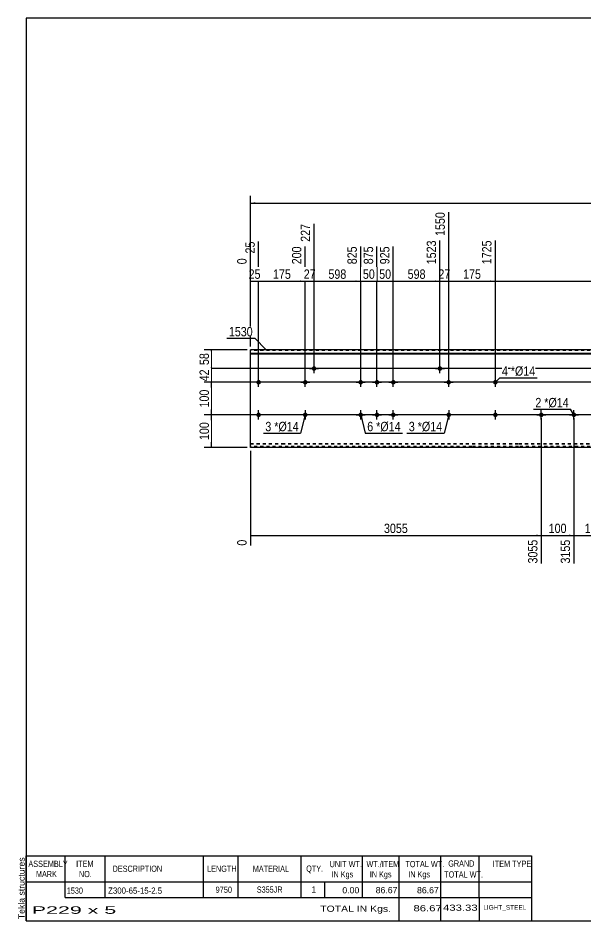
# Model space of a CAD drawing. Header units: millimetres. Extents: x -71 to 331, y -160 to 117.
# Drawn here: x -71.3 to 102.9, y -160.3 to 116.8 of the extents above; entities that cross this region are included whole.
import ezdxf

# ---------------------------------------------------------------- set-up
doc = ezdxf.new("R2010")
doc.units = ezdxf.units.MM
doc.linetypes.add('DXK_LINE_DOT1', pattern=[1.8814, 0.9407, -0.9407])
doc.styles.add('Arial', font='ARIAL.TTF', dxfattribs={"height": 0.2})
doc.styles.add('Arial Narrow', font='ARIALN.TTF', dxfattribs={"height": 0.2})

# ---------------------------------------------------------------- blocks, each defined once
blk = doc.blocks.new('Unknown-629084206-2176')
at = {"color": 5, "linetype": 'Continuous'}
for p, q in [((331.25, 116.75), (-68.75, 116.75)), ((-68.75, 116.75), (-68.75, -160.25)), ((331.25, -160.25), (331.25, 116.75)), ((-68.75, -160.25), (331.25, -160.25))]:
    blk.add_line(p, q, dxfattribs=at)
at = {"color": 174, "linetype": 'Continuous', "style": 'Arial'}
blk.add_text('Tekla structures', height=1.9102, rotation=90, dxfattribs=at).set_placement((-69.25, -159.75))
blk = doc.blocks.new('Bolt-629084206-1223 - 1203')
at = {"linetype": 'Continuous'}
blk.add_hatch(color=3, dxfattribs=at).paths.add_polyline_path([(18.79, 9.21, -1), (20.19, 9.21, -1)])
at = {"color": 3, "linetype": 'Continuous'}
for p, q in [((18.09, 9.21), (20.89, 9.21)), ((19.49, 7.81), (19.49, 10.61))]:
    blk.add_line(p, q, dxfattribs=at)
blk = doc.blocks.new('Part-629084206-1218 - 1203')
at = {"color": 2, "linetype": 'Continuous'}
for p, q in [((0, -15), (0, 15)), ((9.6, 15), (0, 15)), ((0, 13.94), (9.6, 13.94)), ((26.59, 15), (9.7, 15)), ((9.7, 13.94), (26.59, 13.94)), ((50.88, 15), (26.69, 15)), ((26.69, 13.94), (50.88, 13.94)), ((67.88, 15), (50.98, 15)), ((50.98, 13.94), (67.88, 13.94)), ((82.17, 15), (67.98, 15)), ((67.98, 13.94), (82.17, 13.94)), ((106.07, 15), (82.27, 15)), ((82.27, 13.94), (106.07, 13.94)), ((129.97, 15), (106.17, 15)), ((106.17, 13.94), (129.97, 13.94)), ((143.47, 15), (130.07, 15)), ((130.07, 13.94), (143.47, 13.94)), ((167.37, 15), (143.57, 15)), ((143.57, 13.94), (167.37, 13.94)), ((191.27, 15), (167.47, 15)), ((167.47, 13.94), (191.27, 13.94)), ((205.57, 15), (191.37, 15)), ((191.37, 13.94), (205.57, 13.94)), ((222.56, 15), (205.67, 15)), ((205.67, 13.94), (222.56, 13.94)), ((246.85, 15), (222.66, 15)), ((222.66, 13.94), (246.85, 13.94)), ((263.85, 15), (246.95, 15)), ((246.95, 13.94), (263.85, 13.94)), ((273.54, 15), (263.95, 15)), ((263.95, 13.94), (273.54, 13.94)), ((273.54, 15), (273.54, -15)), ((0, 13.76), (9.6, 13.76)), ((9.7, 13.76), (26.59, 13.76)), ((26.69, 13.76), (50.88, 13.76)), ((50.98, 13.76), (67.88, 13.76)), ((67.98, 13.76), (82.17, 13.76)), ((82.27, 13.76), (106.07, 13.76)), ((106.17, 13.76), (129.97, 13.76)), ((130.07, 13.76), (143.47, 13.76)), ((143.57, 13.76), (167.37, 13.76)), ((167.47, 13.76), (191.27, 13.76)), ((191.37, 13.76), (205.57, 13.76)), ((205.67, 13.76), (222.56, 13.76)), ((222.66, 13.76), (246.85, 13.76)), ((246.95, 13.76), (263.85, 13.76)), ((263.95, 13.76), (273.54, 13.76)), ((9.6, -15), (0, -15)), ((26.59, -15), (9.7, -15)), ((50.88, -15), (26.69, -15)), ((67.88, -15), (50.98, -15)), ((82.17, -15), (67.98, -15)), ((106.07, -15), (82.27, -15)), ((129.97, -15), (106.17, -15)), ((143.47, -15), (130.07, -15)), ((167.37, -15), (143.57, -15)), ((191.27, -15), (167.47, -15)), ((205.57, -15), (191.37, -15)), ((222.56, -15), (205.67, -15)), ((246.85, -15), (222.66, -15)), ((263.85, -15), (246.95, -15)), ((273.54, -15), (263.95, -15))]:
    blk.add_line(p, q, dxfattribs=at)
at = {"color": 7, "linetype": 'DXK_LINE_DOT1'}
for p, q in [((9.6, 14.75), (0, 14.75)), ((26.59, 14.75), (9.7, 14.75)), ((50.88, 14.75), (26.69, 14.75)), ((67.88, 14.75), (50.98, 14.75)), ((82.17, 14.75), (67.98, 14.75)), ((106.07, 14.75), (82.27, 14.75)), ((129.97, 14.75), (106.17, 14.75)), ((143.47, 14.75), (130.07, 14.75)), ((167.37, 14.75), (143.57, 14.75)), ((191.27, 14.75), (167.47, 14.75)), ((205.57, 14.75), (191.37, 14.75)), ((222.56, 14.75), (205.67, 14.75)), ((246.85, 14.75), (222.66, 14.75)), ((263.85, 14.75), (246.95, 14.75)), ((273.54, 14.75), (263.95, 14.75)), ((0, -13.76), (9.6, -13.76)), ((9.7, -13.76), (26.59, -13.76)), ((26.69, -13.76), (50.88, -13.76)), ((50.98, -13.76), (67.88, -13.76)), ((67.98, -13.76), (82.17, -13.76)), ((82.27, -13.76), (106.07, -13.76)), ((106.17, -13.76), (129.97, -13.76)), ((130.07, -13.76), (143.47, -13.76)), ((143.57, -13.76), (167.37, -13.76)), ((167.47, -13.76), (191.27, -13.76)), ((191.37, -13.76), (205.57, -13.76)), ((205.67, -13.76), (222.56, -13.76)), ((222.66, -13.76), (246.85, -13.76)), ((246.95, -13.76), (263.85, -13.76)), ((263.95, -13.76), (273.54, -13.76)), ((0, -13.94), (9.6, -13.94)), ((9.6, -14.75), (0, -14.75)), ((9.7, -13.94), (26.59, -13.94)), ((26.59, -14.75), (9.7, -14.75)), ((26.69, -13.94), (50.88, -13.94)), ((50.88, -14.75), (26.69, -14.75)), ((50.98, -13.94), (67.88, -13.94)), ((67.88, -14.75), (50.98, -14.75)), ((67.98, -13.94), (82.17, -13.94)), ((82.17, -14.75), (67.98, -14.75)), ((82.27, -13.94), (106.07, -13.94)), ((106.07, -14.75), (82.27, -14.75)), ((106.17, -13.94), (129.97, -13.94)), ((129.97, -14.75), (106.17, -14.75)), ((130.07, -13.94), (143.47, -13.94)), ((143.47, -14.75), (130.07, -14.75)), ((143.57, -13.94), (167.37, -13.94)), ((167.37, -14.75), (143.57, -14.75)), ((167.47, -13.94), (191.27, -13.94)), ((191.27, -14.75), (167.47, -14.75)), ((191.37, -13.94), (205.57, -13.94)), ((205.57, -14.75), (191.37, -14.75)), ((205.67, -13.94), (222.56, -13.94)), ((222.56, -14.75), (205.67, -14.75)), ((222.66, -13.94), (246.85, -13.94)), ((246.85, -14.75), (222.66, -14.75)), ((246.95, -13.94), (263.85, -13.94)), ((263.85, -14.75), (246.95, -14.75)), ((263.95, -13.94), (273.54, -13.94)), ((273.54, -14.75), (263.95, -14.75))]:
    blk.add_line(p, q, dxfattribs=at)
blk = doc.blocks.new('Bolt-629084206-1219 - 1203')
at = {"linetype": 'Continuous'}
for points in [[(33.09, 5, -1), (34.49, 5, -1)], [(38.09, 5, -1), (39.49, 5, -1)], [(43.09, 5, -1), (44.49, 5, -1)], [(33.09, -5, -1), (34.49, -5, -1)], [(38.09, -5, -1), (39.49, -5, -1)], [(43.09, -5, -1), (44.49, -5, -1)]]:
    blk.add_hatch(color=3, dxfattribs=at).paths.add_polyline_path(points)
at = {"color": 3, "linetype": 'Continuous'}
for p, q in [((33.79, 3.6), (33.79, 6.4)), ((38.79, 3.6), (38.79, 6.4)), ((43.79, 3.6), (43.79, 6.4)), ((32.39, 5), (35.19, 5)), ((37.39, 5), (40.19, 5)), ((42.39, 5), (45.19, 5)), ((32.39, -5), (35.19, -5)), ((33.79, -6.4), (33.79, -3.6)), ((37.39, -5), (40.19, -5)), ((38.79, -6.4), (38.79, -3.6)), ((42.39, -5), (45.19, -5)), ((43.79, -6.4), (43.79, -3.6))]:
    blk.add_line(p, q, dxfattribs=at)
blk = doc.blocks.new('Bolt-629084206-1220 - 1203')
at = {"linetype": 'Continuous'}
blk.add_hatch(color=3, dxfattribs=at).paths.add_polyline_path([(16.09, 5, -1), (17.49, 5, -1)])
at = {"color": 3, "linetype": 'Continuous'}
for p, q in [((16.79, 3.6), (16.79, 6.4)), ((15.39, 5), (18.19, 5))]:
    blk.add_line(p, q, dxfattribs=at)
blk = doc.blocks.new('Bolt-629084206-1221 - 1203')
at = {"linetype": 'Continuous'}
blk.add_hatch(color=3, dxfattribs=at).paths.add_polyline_path([(17.49, -5, -1), (16.09, -5, -1)])
at = {"color": 3, "linetype": 'Continuous'}
for p, q in [((18.19, -5), (15.39, -5)), ((16.79, -3.6), (16.79, -6.4))]:
    blk.add_line(p, q, dxfattribs=at)
blk = doc.blocks.new('Bolt-629084206-1222 - 1203')
at = {"linetype": 'Continuous'}
blk.add_hatch(color=3, dxfattribs=at).paths.add_polyline_path([(57.38, 9.21, -1), (58.78, 9.21, -1)])
at = {"color": 3, "linetype": 'Continuous'}
for p, q in [((56.68, 9.21), (59.48, 9.21)), ((58.08, 7.81), (58.08, 10.61))]:
    blk.add_line(p, q, dxfattribs=at)
blk = doc.blocks.new('Bolt-629084206-1224 - 1203')
at = {"linetype": 'Continuous'}
for points in [[(89.17, -4.3, -1), (89.17, -5.7, -1)], [(99.17, -4.3, -1), (99.17, -5.7, -1)]]:
    blk.add_hatch(color=3, dxfattribs=at).paths.add_polyline_path(points)
at = {"color": 3, "linetype": 'Continuous'}
for p, q in [((87.77, -5), (90.57, -5)), ((89.17, -6.4), (89.17, -3.6)), ((97.77, -5), (100.57, -5)), ((99.17, -6.4), (99.17, -3.6))]:
    blk.add_line(p, q, dxfattribs=at)
blk = doc.blocks.new('Bolt-629084206-1228 - 1203')
at = {"linetype": 'Continuous'}
blk.add_hatch(color=3, dxfattribs=at).paths.add_polyline_path([(60.08, 5, -1), (61.48, 5, -1)])
at = {"color": 3, "linetype": 'Continuous'}
for p, q in [((60.78, 3.6), (60.78, 6.4)), ((59.38, 5), (62.18, 5))]:
    blk.add_line(p, q, dxfattribs=at)
blk = doc.blocks.new('Bolt-629084206-1229 - 1203')
at = {"linetype": 'Continuous'}
blk.add_hatch(color=3, dxfattribs=at).paths.add_polyline_path([(61.48, -5, -1), (60.08, -5, -1)])
at = {"color": 3, "linetype": 'Continuous'}
for p, q in [((62.18, -5), (59.38, -5)), ((60.78, -3.6), (60.78, -6.4))]:
    blk.add_line(p, q, dxfattribs=at)
blk = doc.blocks.new('Bolt-629084206-1230 - 1203')
at = {"linetype": 'Continuous'}
for points in [[(1.8, 5, -1), (3.2, 5, -1)], [(74.38, 5, -1), (75.78, 5, -1)]]:
    blk.add_hatch(color=3, dxfattribs=at).paths.add_polyline_path(points)
at = {"color": 3, "linetype": 'Continuous'}
for p, q in [((2.5, 3.6), (2.5, 6.4)), ((75.08, 3.6), (75.08, 6.4)), ((3.9, 5), (1.1, 5)), ((76.48, 5), (73.68, 5))]:
    blk.add_line(p, q, dxfattribs=at)
blk = doc.blocks.new('Bolt-629084206-1231 - 1203')
at = {"linetype": 'Continuous'}
for points in [[(1.8, -5, -1), (3.2, -5, -1)], [(74.38, -5, -1), (75.78, -5, -1)]]:
    blk.add_hatch(color=3, dxfattribs=at).paths.add_polyline_path(points)
at = {"color": 3, "linetype": 'Continuous'}
for p, q in [((3.9, -5), (1.1, -5)), ((2.5, -6.4), (2.5, -3.6)), ((76.48, -5), (73.68, -5)), ((75.08, -6.4), (75.08, -3.6))]:
    blk.add_line(p, q, dxfattribs=at)
blk = doc.blocks.new('StraightDimension-629084206-1303 - 1203')
at = {"linetype": 'Continuous'}
blk.add_hatch(color=7, dxfattribs=at).paths.add_polyline_path([(59.28, 36.25), (60.78, 36), (59.28, 35.75)])
at = {"color": 7, "linetype": 'Continuous'}
for p, q in [((60.78, 6), (60.78, 57.21)), ((58.08, 10.21), (58.08, 48.51)), ((58.08, 36), (60.78, 36))]:
    blk.add_line(p, q, dxfattribs=at)
at = {"color": 0, "linetype": 'Continuous'}
blk.add_wipeout([(60.18, 57.81), (55.98, 57.81), (55.98, 49.3), (60.18, 49.3)], dxfattribs=at)
at = {"color": 0}
blk.add_wipeout([(61.86, 36.15), (61.86, 40.35), (57, 40.35), (57, 36.15)], dxfattribs=at)
at = {"color": 3, "linetype": 'Continuous', "style": 'Arial Narrow'}
blk.add_text('1550', height=2.863, rotation=90.0002, dxfattribs=at).set_placement((59.58, 49.9))
at = {"color": 3, "style": 'Arial Narrow'}
blk.add_text('27', height=2.863, dxfattribs=at).set_placement((57.6, 36.75))
blk = doc.blocks.new('StraightDimension-629084206-1301 - 1203')
at = {"linetype": 'Continuous'}
blk.add_hatch(color=7, dxfattribs=at).paths.add_polyline_path([(196.97, 36.25), (198.47, 36), (196.97, 35.75)])
at = {"color": 7, "linetype": 'Continuous'}
for p, q in [((75.08, 6), (75.08, 48.51)), ((198.47, 6), (198.47, 44.61)), ((75.08, 36), (198.47, 36))]:
    blk.add_line(p, q, dxfattribs=at)
at = {"color": 0, "linetype": 'Continuous'}
blk.add_wipeout([(197.87, 45.21), (193.67, 45.21), (193.67, 36.7), (197.87, 36.7)], dxfattribs=at)
at = {"color": 0}
blk.add_wipeout([(141.03, 36.15), (141.03, 40.35), (132.52, 40.35), (132.52, 36.15)], dxfattribs=at)
at = {"color": 3, "linetype": 'Continuous', "style": 'Arial Narrow'}
blk.add_text('8025', height=2.863, rotation=90.0002, dxfattribs=at).set_placement((197.27, 37.3))
at = {"color": 3, "style": 'Arial Narrow'}
blk.add_text('6300', height=2.863, dxfattribs=at).set_placement((133.12, 36.75))
blk = doc.blocks.new('StraightDimension-629084206-1305 - 1203')
at = {"linetype": 'Continuous'}
blk.add_hatch(color=7, dxfattribs=at).paths.add_polyline_path([(42.29, 36.25), (43.79, 36), (42.29, 35.75)])
at = {"color": 7, "linetype": 'Continuous'}
for p, q in [((38.79, 6), (38.79, 46.68)), ((43.79, 6), (43.79, 46.68)), ((38.79, 36), (43.79, 36))]:
    blk.add_line(p, q, dxfattribs=at)
at = {"color": 0}
blk.add_wipeout([(43.72, 36.15), (43.72, 40.35), (38.86, 40.35), (38.86, 36.15)], dxfattribs=at)
at = {"color": 0, "linetype": 'Continuous'}
blk.add_wipeout([(43.19, 47.28), (38.99, 47.28), (38.99, 40.6), (43.19, 40.6)], dxfattribs=at)
at = {"color": 3, "linetype": 'Continuous', "style": 'Arial Narrow'}
blk.add_text('925', height=2.863, rotation=90.0002, dxfattribs=at).set_placement((42.59, 41.2))
at = {"color": 3, "style": 'Arial Narrow'}
blk.add_text('50', height=2.863, dxfattribs=at).set_placement((39.46, 36.75))
blk = doc.blocks.new('StraightDimension-629084206-1309 - 1203')
at = {"linetype": 'Continuous'}
blk.add_hatch(color=7, dxfattribs=at).paths.add_polyline_path([(15.29, 36.25), (16.79, 36), (15.29, 35.75)])
at = {"color": 7, "linetype": 'Continuous'}
for p, q in [((2.5, 6), (2.5, 48.16)), ((16.79, 6), (16.79, 46.68)), ((2.5, 36), (16.79, 36))]:
    blk.add_line(p, q, dxfattribs=at)
at = {"color": 0}
blk.add_wipeout([(12.99, 36.15), (12.99, 40.35), (6.3, 40.35), (6.3, 36.15)], dxfattribs=at)
at = {"color": 0, "linetype": 'Continuous'}
blk.add_wipeout([(16.19, 47.28), (11.99, 47.28), (11.99, 40.6), (16.19, 40.6)], dxfattribs=at)
at = {"color": 3, "linetype": 'Continuous', "style": 'Arial Narrow'}
blk.add_text('200', height=2.863, rotation=90.0002, dxfattribs=at).set_placement((15.59, 41.2))
at = {"color": 3, "style": 'Arial Narrow'}
blk.add_text('175', height=2.863, dxfattribs=at).set_placement((6.9, 36.75))
blk = doc.blocks.new('StraightDimension-629084206-1308 - 1203')
at = {"linetype": 'Continuous'}
blk.add_hatch(color=7, dxfattribs=at).paths.add_polyline_path([(17.99, 36.25), (19.49, 36), (17.99, 35.75)])
at = {"color": 7, "linetype": 'Continuous'}
for p, q in [((19.49, 10.21), (19.49, 53.58)), ((16.79, 6), (16.79, 46.68)), ((16.79, 36), (19.49, 36))]:
    blk.add_line(p, q, dxfattribs=at)
at = {"color": 0, "linetype": 'Continuous'}
blk.add_wipeout([(18.89, 54.18), (14.69, 54.18), (14.69, 47.5), (18.89, 47.5)], dxfattribs=at)
at = {"color": 0}
blk.add_wipeout([(20.57, 36.15), (20.57, 40.35), (15.72, 40.35), (15.72, 36.15)], dxfattribs=at)
at = {"color": 3, "linetype": 'Continuous', "style": 'Arial Narrow'}
blk.add_text('227', height=2.863, rotation=90.0002, dxfattribs=at).set_placement((18.29, 48.1))
at = {"color": 3, "style": 'Arial Narrow'}
blk.add_text('27', height=2.863, dxfattribs=at).set_placement((16.32, 36.75))
blk = doc.blocks.new('StraightDimension-629084206-1307 - 1203')
at = {"linetype": 'Continuous'}
blk.add_hatch(color=7, dxfattribs=at).paths.add_polyline_path([(32.29, 36.25), (33.79, 36), (32.29, 35.75)])
at = {"color": 7, "linetype": 'Continuous'}
for p, q in [((19.49, 10.21), (19.49, 53.58)), ((33.79, 6), (33.79, 46.68)), ((19.49, 36), (33.79, 36))]:
    blk.add_line(p, q, dxfattribs=at)
at = {"color": 0}
blk.add_wipeout([(29.98, 36.15), (29.98, 40.35), (23.3, 40.35), (23.3, 36.15)], dxfattribs=at)
at = {"color": 0, "linetype": 'Continuous'}
blk.add_wipeout([(33.19, 47.28), (28.99, 47.28), (28.99, 40.6), (33.19, 40.6)], dxfattribs=at)
at = {"color": 3, "linetype": 'Continuous', "style": 'Arial Narrow'}
blk.add_text('825', height=2.863, rotation=90.0002, dxfattribs=at).set_placement((32.59, 41.2))
at = {"color": 3, "style": 'Arial Narrow'}
blk.add_text('598', height=2.863, dxfattribs=at).set_placement((23.9, 36.75))
blk = doc.blocks.new('StraightDimension-629084206-1302 - 1203')
at = {"linetype": 'Continuous'}
blk.add_hatch(color=7, dxfattribs=at).paths.add_polyline_path([(73.58, 36.25), (75.08, 36), (73.58, 35.75)])
at = {"color": 7, "linetype": 'Continuous'}
for p, q in [((60.78, 6), (60.78, 57.21)), ((75.08, 6), (75.08, 48.51)), ((60.78, 36), (75.08, 36))]:
    blk.add_line(p, q, dxfattribs=at)
at = {"color": 0}
blk.add_wipeout([(71.27, 36.15), (71.27, 40.35), (64.59, 40.35), (64.59, 36.15)], dxfattribs=at)
at = {"color": 0, "linetype": 'Continuous'}
blk.add_wipeout([(74.48, 49.11), (70.28, 49.11), (70.28, 40.6), (74.48, 40.6)], dxfattribs=at)
at = {"color": 3, "linetype": 'Continuous', "style": 'Arial Narrow'}
blk.add_text('1725', height=2.863, rotation=90.0002, dxfattribs=at).set_placement((73.88, 41.2))
at = {"color": 3, "style": 'Arial Narrow'}
blk.add_text('175', height=2.863, dxfattribs=at).set_placement((65.19, 36.75))
blk = doc.blocks.new('StraightDimension-629084206-1304 - 1203')
at = {"linetype": 'Continuous'}
blk.add_hatch(color=7, dxfattribs=at).paths.add_polyline_path([(56.58, 36.25), (58.08, 36), (56.58, 35.75)])
at = {"color": 7, "linetype": 'Continuous'}
for p, q in [((58.08, 10.21), (58.08, 48.51)), ((43.79, 6), (43.79, 46.68)), ((43.79, 36), (58.08, 36))]:
    blk.add_line(p, q, dxfattribs=at)
at = {"color": 0}
blk.add_wipeout([(54.28, 36.15), (54.28, 40.35), (47.59, 40.35), (47.59, 36.15)], dxfattribs=at)
at = {"color": 0, "linetype": 'Continuous'}
blk.add_wipeout([(57.48, 49.11), (53.28, 49.11), (53.28, 40.6), (57.48, 40.6)], dxfattribs=at)
at = {"color": 3, "linetype": 'Continuous', "style": 'Arial Narrow'}
blk.add_text('1523', height=2.863, rotation=90.0002, dxfattribs=at).set_placement((56.88, 41.2))
at = {"color": 3, "style": 'Arial Narrow'}
blk.add_text('598', height=2.863, dxfattribs=at).set_placement((48.19, 36.75))
blk = doc.blocks.new('StraightDimension-629084206-1306 - 1203')
at = {"linetype": 'Continuous'}
blk.add_hatch(color=7, dxfattribs=at).paths.add_polyline_path([(37.29, 36.25), (38.79, 36), (37.29, 35.75)])
at = {"color": 7, "linetype": 'Continuous'}
for p, q in [((33.79, 6), (33.79, 46.68)), ((38.79, 6), (38.79, 46.68)), ((33.79, 36), (38.79, 36))]:
    blk.add_line(p, q, dxfattribs=at)
at = {"color": 0}
blk.add_wipeout([(38.72, 36.15), (38.72, 40.35), (33.86, 40.35), (33.86, 36.15)], dxfattribs=at)
at = {"color": 0, "linetype": 'Continuous'}
blk.add_wipeout([(38.19, 47.28), (33.99, 47.28), (33.99, 40.6), (38.19, 40.6)], dxfattribs=at)
at = {"color": 3, "linetype": 'Continuous', "style": 'Arial Narrow'}
blk.add_text('875', height=2.863, rotation=90.0002, dxfattribs=at).set_placement((37.59, 41.2))
at = {"color": 3, "style": 'Arial Narrow'}
blk.add_text('50', height=2.863, dxfattribs=at).set_placement((34.46, 36.75))
blk = doc.blocks.new('StraightDimension-629084206-1310 - 1203')
at = {"linetype": 'Continuous'}
blk.add_hatch(color=7, dxfattribs=at).paths.add_polyline_path([(1, 36.25), (2.5, 36), (1, 35.75)])
at = {"color": 7, "linetype": 'Continuous'}
for p, q in [((2.5, 6), (2.5, 48.16)), ((0, 16), (0, 43.03)), ((0, 36), (2.5, 36))]:
    blk.add_line(p, q, dxfattribs=at)
at = {"color": 0, "linetype": 'Continuous'}
blk.add_wipeout([(1.9, 48.76), (-2.3, 48.76), (-2.3, 43.9), (1.9, 43.9)], dxfattribs=at)
at = {"color": 0}
blk.add_wipeout([(3.68, 36.15), (3.68, 40.35), (-1.18, 40.35), (-1.18, 36.15)], dxfattribs=at)
at = {"color": 0, "linetype": 'Continuous'}
blk.add_wipeout([(-0.6, 43.63), (-4.8, 43.63), (-4.8, 40.6), (-0.6, 40.6)], dxfattribs=at)
at = {"color": 3, "linetype": 'Continuous', "style": 'Arial Narrow'}
for s, height, p in [('25', 2.863, (1.3, 44.5)), ('0', 2.86, (-1.2, 41.2))]:
    blk.add_text(s, height=height, rotation=90.0002, dxfattribs=at).set_placement(p)
at = {"color": 3, "style": 'Arial Narrow'}
blk.add_text('25', height=2.863, dxfattribs=at).set_placement((-0.58, 36.75))
blk = doc.blocks.new('StraightDimension-629084206-1392 - 1203')
at = {"linetype": 'Continuous'}
blk.add_hatch(color=7, dxfattribs=at).paths.add_polyline_path([(111.57, -41.75), (113.07, -42), (111.57, -42.25)])
at = {"color": 7, "linetype": 'Continuous'}
for p, q in [((99.17, -6), (99.17, -50.61)), ((113.07, -6), (113.07, -50.61)), ((99.17, -42), (113.07, -42))]:
    blk.add_line(p, q, dxfattribs=at)
at = {"color": 0}
blk.add_wipeout([(110.38, -41.85), (110.38, -37.65), (101.87, -37.65), (101.87, -41.85)], dxfattribs=at)
at = {"color": 3, "style": 'Arial Narrow'}
blk.add_text('1080', height=2.863, dxfattribs=at).set_placement((102.47, -41.25))
at = {"color": 0, "linetype": 'Continuous'}
blk.add_wipeout([(112.47, -42.7), (108.27, -42.7), (108.27, -51.21), (112.47, -51.21)], dxfattribs=at)
at = {"color": 3, "linetype": 'Continuous', "style": 'Arial Narrow'}
blk.add_text('4235', height=2.863, rotation=90.0002, dxfattribs=at).set_placement((111.87, -50.61))
blk = doc.blocks.new('StraightDimension-629084206-1393 - 1203')
at = {"linetype": 'Continuous'}
blk.add_hatch(color=7, dxfattribs=at).paths.add_polyline_path([(97.67, -41.75), (99.17, -42), (97.67, -42.25)])
at = {"color": 7, "linetype": 'Continuous'}
for p, q in [((89.17, -6), (89.17, -50.61)), ((99.17, -6), (99.17, -50.61)), ((89.17, -42), (99.17, -42))]:
    blk.add_line(p, q, dxfattribs=at)
at = {"color": 0}
blk.add_wipeout([(97.51, -41.85), (97.51, -37.65), (90.83, -37.65), (90.83, -41.85)], dxfattribs=at)
at = {"color": 3, "style": 'Arial Narrow'}
blk.add_text('100', height=2.863, dxfattribs=at).set_placement((91.43, -41.25))
at = {"color": 0, "linetype": 'Continuous'}
blk.add_wipeout([(98.57, -42.7), (94.37, -42.7), (94.37, -51.21), (98.57, -51.21)], dxfattribs=at)
at = {"color": 3, "linetype": 'Continuous', "style": 'Arial Narrow'}
blk.add_text('3155', height=2.863, rotation=90.0002, dxfattribs=at).set_placement((97.97, -50.61))
blk = doc.blocks.new('StraightDimension-629084206-1394 - 1203')
at = {"linetype": 'Continuous'}
blk.add_hatch(color=7, dxfattribs=at).paths.add_polyline_path([(87.67, -41.75), (89.17, -42), (87.67, -42.25)])
at = {"color": 7, "linetype": 'Continuous'}
for p, q in [((89.17, -6), (89.17, -50.61)), ((0, -16), (0, -45.13)), ((0, -42), (89.17, -42))]:
    blk.add_line(p, q, dxfattribs=at)
at = {"color": 0}
blk.add_wipeout([(48.84, -41.85), (48.84, -37.65), (40.33, -37.65), (40.33, -41.85)], dxfattribs=at)
at = {"color": 0, "linetype": 'Continuous'}
for points in [[(-0.6, -42.7), (-4.8, -42.7), (-4.8, -45.73), (-0.6, -45.73)], [(88.57, -42.7), (84.37, -42.7), (84.37, -51.21), (88.57, -51.21)]]:
    blk.add_wipeout(points, dxfattribs=at)
at = {"color": 3, "style": 'Arial Narrow'}
blk.add_text('3055', height=2.863, dxfattribs=at).set_placement((40.93, -41.25))
at = {"color": 3, "linetype": 'Continuous', "style": 'Arial Narrow'}
for s, height, p in [('0', 2.86, (-1.2, -45.13)), ('3055', 2.863, (87.97, -50.61))]:
    blk.add_text(s, height=height, rotation=90.0002, dxfattribs=at).set_placement(p)
blk = doc.blocks.new('StraightDimension-629084206-1425 - 1203')
at = {"linetype": 'Continuous'}
for points in [[(-12.25, 13.5), (-12, 15), (-11.75, 13.5)], [(-11.75, 10.71), (-12, 9.21), (-12.25, 10.71)]]:
    blk.add_hatch(color=7, dxfattribs=at).paths.add_polyline_path(points)
at = {"color": 7, "linetype": 'Continuous'}
for p, q in [((-1, 15), (-14.25, 15)), ((-12, 9.21), (-12, 15)), ((214.46, 9.21), (-14.25, 9.21))]:
    blk.add_line(p, q, dxfattribs=at)
at = {"color": 0}
blk.add_wipeout([(-12.15, 14.53), (-16.35, 14.53), (-16.35, 9.68), (-12.15, 9.68)], dxfattribs=at)
at = {"color": 3, "style": 'Arial Narrow'}
blk.add_text('58', height=2.863, rotation=90.0002, dxfattribs=at).set_placement((-12.75, 10.28))
blk = doc.blocks.new('StraightDimension-629084206-1426 - 1203')
at = {"linetype": 'Continuous'}
for points in [[(-12.25, 7.71), (-12, 9.21), (-11.75, 7.71)], [(-11.75, 6.5), (-12, 5), (-12.25, 6.5)]]:
    blk.add_hatch(color=7, dxfattribs=at).paths.add_polyline_path(points)
at = {"color": 7, "linetype": 'Continuous'}
for p, q in [((214.46, 9.21), (-14.25, 9.21)), ((-12, 5), (-12, 9.21)), ((197.47, 5), (-14.25, 5))]:
    blk.add_line(p, q, dxfattribs=at)
at = {"color": 0}
blk.add_wipeout([(-12.15, 9.53), (-16.35, 9.53), (-16.35, 4.68), (-12.15, 4.68)], dxfattribs=at)
at = {"color": 3, "style": 'Arial Narrow'}
blk.add_text('42', height=2.863, rotation=90.0002, dxfattribs=at).set_placement((-12.75, 5.28))
blk = doc.blocks.new('StraightDimension-629084206-1427 - 1203')
at = {"linetype": 'Continuous'}
for points in [[(-12.25, 3.5), (-12, 5), (-11.75, 3.5)], [(-11.75, -3.5), (-12, -5), (-12.25, -3.5)]]:
    blk.add_hatch(color=7, dxfattribs=at).paths.add_polyline_path(points)
at = {"color": 7, "linetype": 'Continuous'}
for p, q in [((197.47, 5), (-14.25, 5)), ((-12, -5), (-12, 5)), ((197.47, -5), (-14.25, -5))]:
    blk.add_line(p, q, dxfattribs=at)
at = {"color": 0}
blk.add_wipeout([(-12.15, 3.34), (-16.35, 3.34), (-16.35, -3.34), (-12.15, -3.34)], dxfattribs=at)
at = {"color": 3, "style": 'Arial Narrow'}
blk.add_text('100', height=2.863, rotation=90.0002, dxfattribs=at).set_placement((-12.75, -2.74))
blk = doc.blocks.new('StraightDimension-629084206-1428 - 1203')
at = {"linetype": 'Continuous'}
for points in [[(-12.25, -6.5), (-12, -5), (-11.75, -6.5)], [(-11.75, -13.5), (-12, -15), (-12.25, -13.5)]]:
    blk.add_hatch(color=7, dxfattribs=at).paths.add_polyline_path(points)
at = {"color": 7, "linetype": 'Continuous'}
for p, q in [((197.47, -5), (-14.25, -5)), ((-12, -15), (-12, -5)), ((-1, -15), (-14.25, -15))]:
    blk.add_line(p, q, dxfattribs=at)
at = {"color": 0}
blk.add_wipeout([(-12.15, -6.66), (-16.35, -6.66), (-16.35, -13.34), (-12.15, -13.34)], dxfattribs=at)
at = {"color": 3, "style": 'Arial Narrow'}
blk.add_text('100', height=2.863, rotation=90.0002, dxfattribs=at).set_placement((-12.75, -12.74))
blk = doc.blocks.new('StraightDimension-629084206-1467 - 1203')
at = {"linetype": 'Continuous'}
for points in [[(1.5, 59.75), (0, 60), (1.5, 60.25)], [(272.04, 60.25), (273.54, 60), (272.04, 59.75)]]:
    blk.add_hatch(color=7, dxfattribs=at).paths.add_polyline_path(points)
at = {"color": 7, "linetype": 'Continuous'}
for p, q in [((0, 16), (0, 62.25)), ((273.54, 16), (273.54, 62.25)), ((0, 60), (273.54, 60))]:
    blk.add_line(p, q, dxfattribs=at)
at = {"color": 0}
blk.add_wipeout([(141.03, 60.15), (141.03, 64.35), (132.52, 64.35), (132.52, 60.15)], dxfattribs=at)
at = {"color": 3, "style": 'Arial Narrow'}
blk.add_text('9750', height=2.863, dxfattribs=at).set_placement((133.12, 60.75))
blk = doc.blocks.new('CBS_BOM-629084206-2267')
at = {"color": 7, "linetype": 'Continuous'}
for p, q in [((-68.78, -148.28), (-68.78, -140.28)), ((-68.78, -140.28), (86.14, -140.28)), ((-56.78, -148.28), (-56.78, -140.28)), ((-44.59, -148.28), (-44.59, -140.28)), ((-14.43, -148.28), (-14.43, -140.28)), ((-3.75, -148.28), (-3.75, -140.28)), ((15.57, -148.28), (15.57, -140.28)), ((34.37, -148.28), (34.37, -140.28)), ((45.58, -148.28), (45.58, -140.28)), ((58.37, -148.28), (58.37, -140.28)), ((70.12, -148.28), (70.12, -140.28)), ((86.14, -140.29), (86.14, -148.27)), ((-68.78, -148.28), (86.14, -148.28)), ((-68.78, -153.08), (-68.78, -148.28)), ((-56.78, -153.08), (-56.78, -148.28)), ((-44.59, -153.08), (-44.59, -148.28)), ((-14.43, -153.08), (-14.43, -148.28)), ((-3.75, -153.08), (-3.75, -148.28)), ((15.57, -153.08), (15.57, -148.28)), ((22.83, -153.08), (22.83, -148.28)), ((34.37, -153.08), (34.37, -148.28)), ((45.58, -153.08), (45.58, -148.28)), ((58.37, -153.08), (58.37, -148.28)), ((70.14, -153.08), (70.14, -148.28)), ((86.14, -148.28), (86.14, -153.08)), ((-68.78, -160.28), (-68.78, -153.1)), ((-56.78, -153.08), (86.14, -153.08)), ((45.58, -160.28), (45.58, -153.1)), ((58.37, -160.28), (58.37, -153.1)), ((70.18, -160.28), (70.18, -153.1)), ((86.14, -153.08), (86.14, -160.28)), ((-68.78, -160.28), (86.14, -160.28))]:
    blk.add_line(p, q, dxfattribs=at)
at = {"color": 3, "linetype": 'Continuous', "style": 'Arial'}
for s, height, width, p in [('ASSEMBLY', 1.91, 0.7, (-68.1, -143.71)), ('ITEM', 1.91, 0.8, (-53.45, -143.71)), ('DESCRIPTION', 1.9102, 0.8, (-42.27, -145.21)), ('LENGTH', 1.91, 0.7, (-13.32, -145.21)), ('MATERIAL', 1.91, 0.8, (0.7, -145.26)), ('QTY.', 1.91, 0.8, (17.09, -145.18)), ('UNIT WT.', 1.91, 0.7, (24.26, -143.78)), ('WT./ITEM', 1.91, 0.7, (35.55, -143.78)), ('TOTAL WT.', 1.91, 0.7, (47.49, -143.78)), ('GRAND', 1.91, 0.8, (60.64, -143.62)), ('ITEM TYPE', 1.91, 0.7, (74.28, -143.7)), ('MARK', 1.91, 0.8, (-65.78, -146.84)), ('NO.', 1.91, 0.8, (-52.6, -146.84)), ('IN Kgs', 1.91, 0.8, (24.84, -146.92)), ('IN Kgs', 1.91, 0.8, (36.59, -146.92)), ('IN Kgs', 1.91, 0.8, (48.38, -146.92)), ('TOTAL WT.', 1.91, 0.7, (59.38, -146.96))]:
    blk.add_text(s, height=height, dxfattribs=dict(at, width=width)).set_placement(p)
at = {"color": 7, "linetype": 'Continuous', "style": 'Arial'}
for s, height, width, p in [('1530', 1.91, 0.8, (-56.32, -151.93)), ('Z300-65-15-2.5', 1.9102, 0.9, (-43.65, -151.93)), ('9750', 1.91, 0.85, (-10.71, -151.65)), ('S355JR', 1.91, 0.8, (1.94, -151.62))]:
    blk.add_text(s, height=height, dxfattribs=dict(at, width=width)).set_placement(p)
for s, p in [('1', (18.66, -151.62)), ('0.00', (28.17, -151.81)), ('86.67', (38.39, -151.78)), ('86.67', (51.06, -151.81))]:
    blk.add_text(s, height=1.91, dxfattribs=at).set_placement(p)
at = {"color": 6, "linetype": 'Continuous', "style": 'Arial'}
for s, height, width, p in [('P229 x 5', 2.292, 2.05, (-67.06, -158.09)), ('TOTAL IN Kgs.', 1.9102, 1.2, (21.38, -157.48)), ('86.67', 1.91, 1.3, (49.97, -157.33)), ('433.33', 1.91, 1.3, (59.04, -157.17))]:
    blk.add_text(s, height=height, dxfattribs=dict(at, width=width)).set_placement(p)
blk.add_text('LIGHT_STEEL', height=1.4135, dxfattribs=at).set_placement((71.39, -156.83))
blk = doc.blocks.new('Mark-629084206-1470 - 1203')
at = {"color": 0}
blk.add_wipeout([(0.69, 19.09), (0.69, 22.09), (-6.63, 22.09), (-6.63, 19.09)], dxfattribs=at)
blk.add_wipeout([(0.69, 19.09), (0.69, 22.09), (-6.63, 22.09), (-6.63, 19.09)], dxfattribs=at)
at = {"color": 7, "linetype": 'Continuous'}
for p in [(-7.23, 18.49), (4.82, 14.95)]:
    blk.add_line(p, (1.29, 18.49), dxfattribs=at)
at = {"color": 3, "style": 'Arial Narrow'}
blk.add_text('1530', height=2.863, dxfattribs=at).set_placement((-6.63, 19.09))
blk = doc.blocks.new('MarkSet-629084206-1495 - 1203')
at = {"color": 0}
blk.add_wipeout([(78.92, 7.01), (78.92, 10.01), (77.09, 10.01), (77.09, 7.01)], dxfattribs=at)
blk.add_wipeout([(78.92, 7.01), (78.92, 10.01), (77.09, 10.01), (77.09, 7.01)], dxfattribs=at)
at = {"color": 7, "linetype": 'Continuous'}
blk.add_line((75.08, 5), (76.49, 6.41), dxfattribs=at)
at = {"color": 0}
blk.add_wipeout([(81.09, 7.01), (81.09, 10.01), (79.82, 10.01), (79.82, 7.01)], dxfattribs=at)
blk.add_wipeout([(81.09, 7.01), (81.09, 10.01), (79.82, 10.01), (79.82, 7.01)], dxfattribs=at)
at = {"color": 3, "style": 'Arial Narrow'}
blk.add_text('4', height=2.86, dxfattribs=at).set_placement((77.09, 7.01))
at = {"color": 0}
blk.add_wipeout([(87.31, 7.01), (87.31, 10.01), (81.09, 10.01), (81.09, 7.01)], dxfattribs=at)
blk.add_wipeout([(87.31, 7.01), (87.31, 10.01), (81.09, 10.01), (81.09, 7.01)], dxfattribs=at)
at = {"color": 7, "linetype": 'Continuous'}
blk.add_line((76.49, 6.41), (87.91, 6.41), dxfattribs=at)
at = {"color": 3, "style": 'Arial Narrow'}
for s, height, p in [('*', 2.86, (79.82, 7.01)), ('Ø14', 2.863, (81.09, 7.01))]:
    blk.add_text(s, height=height, dxfattribs=at).set_placement(p)
blk = doc.blocks.new('MarkSet-629084206-1489 - 1203')
at = {"color": 0}
blk.add_wipeout([(50.38, -10.01), (50.38, -7.01), (48.55, -7.01), (48.55, -10.01)], dxfattribs=at)
blk.add_wipeout([(50.38, -10.01), (50.38, -7.01), (48.55, -7.01), (48.55, -10.01)], dxfattribs=at)
blk.add_wipeout([(52.55, -10.01), (52.55, -7.01), (51.28, -7.01), (51.28, -10.01)], dxfattribs=at)
blk.add_wipeout([(52.55, -10.01), (52.55, -7.01), (51.28, -7.01), (51.28, -10.01)], dxfattribs=at)
at = {"color": 3, "style": 'Arial Narrow'}
blk.add_text('3', height=2.86, dxfattribs=at).set_placement((48.55, -10.01))
at = {"color": 0}
blk.add_wipeout([(58.77, -10.01), (58.77, -7.01), (52.55, -7.01), (52.55, -10.01)], dxfattribs=at)
blk.add_wipeout([(58.77, -10.01), (58.77, -7.01), (52.55, -7.01), (52.55, -10.01)], dxfattribs=at)
at = {"color": 7, "linetype": 'Continuous'}
for p in [(60.78, -5), (47.95, -10.61)]:
    blk.add_line(p, (59.37, -10.61), dxfattribs=at)
at = {"color": 3, "style": 'Arial Narrow'}
for s, height, p in [('*', 2.86, (51.28, -10.01)), ('Ø14', 2.863, (52.55, -10.01))]:
    blk.add_text(s, height=height, dxfattribs=at).set_placement(p)
blk = doc.blocks.new('MarkSet-629084206-1482 - 1203')
at = {"color": 0}
blk.add_wipeout([(6.39, -10.01), (6.39, -7.01), (4.56, -7.01), (4.56, -10.01)], dxfattribs=at)
blk.add_wipeout([(6.39, -10.01), (6.39, -7.01), (4.56, -7.01), (4.56, -10.01)], dxfattribs=at)
blk.add_wipeout([(8.57, -10.01), (8.57, -7.01), (7.29, -7.01), (7.29, -10.01)], dxfattribs=at)
blk.add_wipeout([(8.57, -10.01), (8.57, -7.01), (7.29, -7.01), (7.29, -10.01)], dxfattribs=at)
at = {"color": 3, "style": 'Arial Narrow'}
blk.add_text('3', height=2.86, dxfattribs=at).set_placement((4.56, -10.01))
at = {"color": 0}
blk.add_wipeout([(14.78, -10.01), (14.78, -7.01), (8.57, -7.01), (8.57, -10.01)], dxfattribs=at)
blk.add_wipeout([(14.78, -10.01), (14.78, -7.01), (8.57, -7.01), (8.57, -10.01)], dxfattribs=at)
at = {"color": 7, "linetype": 'Continuous'}
for p in [(16.79, -5), (3.96, -10.61)]:
    blk.add_line(p, (15.38, -10.61), dxfattribs=at)
at = {"color": 3, "style": 'Arial Narrow'}
for s, height, p in [('*', 2.86, (7.29, -10.01)), ('Ø14', 2.863, (8.57, -10.01))]:
    blk.add_text(s, height=height, dxfattribs=at).set_placement(p)
blk = doc.blocks.new('Mark-629084206-1517 - 1203')
at = {"color": 0}
blk.add_wipeout([(37.63, -10.01), (37.63, -7.01), (35.8, -7.01), (35.8, -10.01)], dxfattribs=at)
blk.add_wipeout([(37.63, -10.01), (37.63, -7.01), (35.8, -7.01), (35.8, -10.01)], dxfattribs=at)
at = {"color": 7, "linetype": 'Continuous'}
blk.add_line((33.79, -5), (35.2, -10.61), dxfattribs=at)
at = {"color": 0}
blk.add_wipeout([(39.81, -10.01), (39.81, -7.01), (38.53, -7.01), (38.53, -10.01)], dxfattribs=at)
blk.add_wipeout([(39.81, -10.01), (39.81, -7.01), (38.53, -7.01), (38.53, -10.01)], dxfattribs=at)
at = {"color": 3, "style": 'Arial Narrow'}
blk.add_text('6', height=2.86, dxfattribs=at).set_placement((35.8, -10.01))
at = {"color": 0}
blk.add_wipeout([(46.02, -10.01), (46.02, -7.01), (39.81, -7.01), (39.81, -10.01)], dxfattribs=at)
blk.add_wipeout([(46.02, -10.01), (46.02, -7.01), (39.81, -7.01), (39.81, -10.01)], dxfattribs=at)
at = {"color": 7, "linetype": 'Continuous'}
blk.add_line((35.2, -10.61), (46.62, -10.61), dxfattribs=at)
at = {"color": 3, "style": 'Arial Narrow'}
for s, height, p in [('*', 2.86, (38.53, -10.01)), ('Ø14', 2.863, (39.81, -10.01))]:
    blk.add_text(s, height=height, dxfattribs=at).set_placement(p)
blk = doc.blocks.new('Mark-629084206-1518 - 1203')
at = {"color": 0}
blk.add_wipeout([(89.18, -2.67), (89.18, 0.33), (87.35, 0.33), (87.35, -2.67)], dxfattribs=at)
blk.add_wipeout([(89.18, -2.67), (89.18, 0.33), (87.35, 0.33), (87.35, -2.67)], dxfattribs=at)
blk.add_wipeout([(91.36, -2.67), (91.36, 0.33), (90.08, 0.33), (90.08, -2.67)], dxfattribs=at)
blk.add_wipeout([(91.36, -2.67), (91.36, 0.33), (90.08, 0.33), (90.08, -2.67)], dxfattribs=at)
at = {"color": 3, "style": 'Arial Narrow'}
blk.add_text('2', height=2.86, dxfattribs=at).set_placement((87.35, -2.67))
at = {"color": 0}
blk.add_wipeout([(97.57, -2.67), (97.57, 0.33), (91.36, 0.33), (91.36, -2.67)], dxfattribs=at)
blk.add_wipeout([(97.57, -2.67), (97.57, 0.33), (91.36, 0.33), (91.36, -2.67)], dxfattribs=at)
at = {"color": 7, "linetype": 'Continuous'}
for p in [(86.75, -3.27), (99.17, -5)]:
    blk.add_line(p, (98.17, -3.27), dxfattribs=at)
at = {"color": 3, "style": 'Arial Narrow'}
for s, height, p in [('*', 2.86, (90.08, -2.67)), ('Ø14', 2.863, (91.36, -2.67))]:
    blk.add_text(s, height=height, dxfattribs=at).set_placement(p)

msp = doc.modelspace()

# ---------------------------------------------------------------- block references
for name in ['Unknown-629084206-2176', 'Part-629084206-1218 - 1203', 'Bolt-629084206-1223 - 1203', 'Bolt-629084206-1222 - 1203', 'Bolt-629084206-1230 - 1203', 'Bolt-629084206-1220 - 1203', 'Bolt-629084206-1219 - 1203', 'Bolt-629084206-1228 - 1203', 'Bolt-629084206-1231 - 1203', 'Bolt-629084206-1221 - 1203', 'Bolt-629084206-1229 - 1203', 'Bolt-629084206-1224 - 1203', 'CBS_BOM-629084206-2267']:
    msp.add_blockref(name, (0, 0))

# ---------------------------------------------------------------- next in the draw order: block references
for name in ['StraightDimension-629084206-1303 - 1203', 'StraightDimension-629084206-1309 - 1203', 'StraightDimension-629084206-1305 - 1203', 'StraightDimension-629084206-1301 - 1203', 'StraightDimension-629084206-1392 - 1203']:
    msp.add_blockref(name, (0, 0))

# ---------------------------------------------------------------- next in the draw order: block references
for name in ['StraightDimension-629084206-1302 - 1203', 'StraightDimension-629084206-1308 - 1203', 'StraightDimension-629084206-1310 - 1203', 'StraightDimension-629084206-1304 - 1203', 'StraightDimension-629084206-1393 - 1203']:
    msp.add_blockref(name, (0, 0))

# ---------------------------------------------------------------- next in the draw order: block references
for name in ['StraightDimension-629084206-1307 - 1203', 'StraightDimension-629084206-1394 - 1203']:
    msp.add_blockref(name, (0, 0))

# ---------------------------------------------------------------- next in the draw order: block references
msp.add_blockref('StraightDimension-629084206-1306 - 1203', (0, 0))

# ---------------------------------------------------------------- next in the draw order: block references
msp.add_blockref('StraightDimension-629084206-1425 - 1203', (0, 0))

# ---------------------------------------------------------------- next in the draw order: block references
for name in ['StraightDimension-629084206-1467 - 1203', 'StraightDimension-629084206-1426 - 1203']:
    msp.add_blockref(name, (0, 0))

# ---------------------------------------------------------------- next in the draw order: block references
for name in ['Mark-629084206-1470 - 1203', 'StraightDimension-629084206-1427 - 1203']:
    msp.add_blockref(name, (0, 0))

# ---------------------------------------------------------------- next in the draw order: block references
for name in ['MarkSet-629084206-1495 - 1203', 'StraightDimension-629084206-1428 - 1203']:
    msp.add_blockref(name, (0, 0))

# ---------------------------------------------------------------- next in the draw order: block references
for name in ['Mark-629084206-1518 - 1203', 'MarkSet-629084206-1482 - 1203', 'MarkSet-629084206-1489 - 1203']:
    msp.add_blockref(name, (0, 0))

# ---------------------------------------------------------------- next in the draw order: block references
msp.add_blockref('Mark-629084206-1517 - 1203', (0, 0))

doc.saveas('drawing.dxf')
